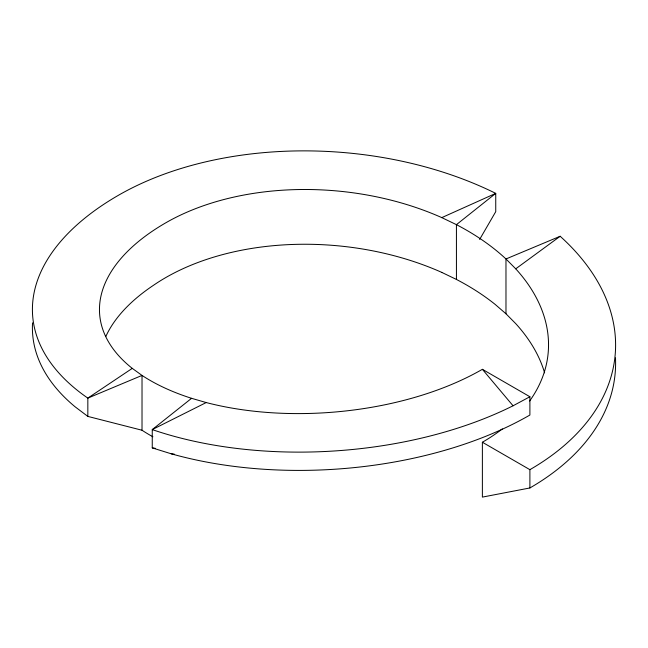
<?xml version="1.0" encoding="UTF-8"?>
<svg xmlns="http://www.w3.org/2000/svg" width="648" height="648" viewBox="0 0 648 648"><rect width="100%" height="100%" fill="white"/><g stroke="black" fill="none" stroke-linecap="round" stroke-linejoin="round"><path stroke-width="0.97" d="M152.896 436.784A225.099 116.381 -4.7 0 1 142.017 430.24L142.025 375.419L132.265 368.372A225.091 116.421 -4.7 0 1 165.621 222.904A225.091 142.204 5.2 0 1 441.79 217.615L495.744 193.371L495.744 211.661L479.617 239.476M171.274 453.811A292.029 155.212 -3.7 0 0 529.894 415.036L529.894 396.746L482.379 369.311A225.091 116.421 -4.7 0 1 206.21 402.554L191.573 398.318L152.256 429.6L152.256 447.89L171.274 453.811L174.272 454.118M529.627 401.015A225.091 142.204 5.2 0 0 515.735 268.823L560.164 236.269A292.029 181.003 4 0 1 529.894 469.67L529.894 487.96L482.379 497.105L482.379 442.244A225.091 142.204 5.2 0 0 502.313 428.911M132.265 368.372L87.836 398.115L87.836 416.405L142.017 430.24M206.21 402.554L152.256 429.6A292.029 155.212 -3.7 0 0 513.054 405.786L529.894 396.746M560.164 236.269L505.975 258.965A225.091 142.204 5.2 0 0 456.427 224.654L441.79 217.615M152.256 447.89L155.204 448.286M441.798 272.411L456.435 279.45A225.099 142.244 5.2 0 1 495.104 304.366L505.983 313.786L515.743 323.644A225.099 142.244 5.2 0 1 544.612 372.859M482.379 442.244L529.894 469.67M87.836 416.405L75.144 406.831A292.029 155.212 -3.7 0 1 32.546 322.834M515.735 268.823L505.975 258.965L505.983 313.786M482.379 369.311L513.054 405.786M456.435 279.45L456.427 224.654L495.744 193.371A292.029 181.003 4 0 0 118.106 195.469A292.029 155.212 -3.7 0 0 87.836 398.115L142.025 375.419A225.091 116.421 -4.7 0 0 191.573 398.318M615.47 357.809A292.029 181.003 4 0 1 529.894 487.96M441.806 272.403A225.099 142.244 5.2 0 0 153.617 285.201A225.099 116.381 -4.7 0 0 105.794 336.563"/></g></svg>
